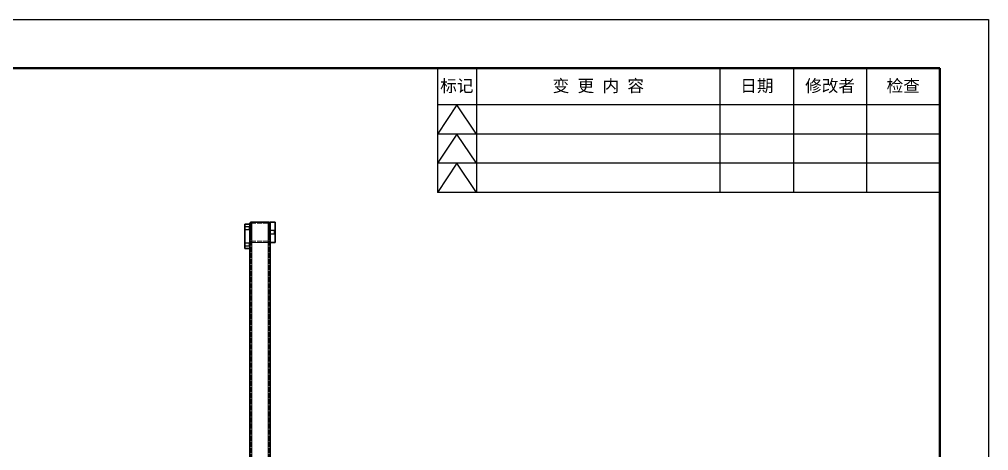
# Model space of a CAD drawing. Header units: millimetres. Extents: x -73083 to 81340, y -6859 to 6812.
# Drawn here: x -27057 to -24673, y -2871 to -1810 of the extents above; entities that cross this region are included whole.
import ezdxf

# ---------------------------------------------------------------- set-up
doc = ezdxf.new("R2010")
doc.units = ezdxf.units.MM
doc.linetypes.add('AM_ISO02W050', pattern=[7.5, 6, -1.5])
doc.linetypes.add('DASHED', pattern=[15, 12, -3])
doc.layers.add('A3', color=7, linetype='Continuous', plot=False)
for name, color, linetype, lineweight in [('AM_HID', 1, 'AM_ISO02W050', 25), ('AM_VIS', 7, 'Continuous', 50), ('SOLID LINE', 7, 'Continuous', 30)]:
    doc.layers.add(name, color=color, linetype=linetype, lineweight=lineweight)
doc.layers.add('title_frame', color=7, linetype='Continuous')
doc.styles.get("Standard").update_dxf_attribs({"font": 'romans.shx', "bigfont": 'bigfont.shx'})

msp = doc.modelspace()

# ---------------------------------------------------------------- linework, layer by layer
at = {"layer": 'A3', "linetype": 'Continuous'}
msp.add_lwpolyline([(-31801.16402, -1810.23226), (-24673.16402, -1810.23226), (-24673.16402, -6850.23226), (-31801.16402, -6850.23226)], close=True, dxfattribs=at)
at = {"layer": 'AM_HID', "linetype": 'DASHED', "lineweight": 13, "ltscale": 0.000394433}
for p, q in [((-26487.40382, -2311.74903), (-26487.41798, -2311.75599)), ((-26490.40382, -2313.74903), (-26490.41798, -2313.75599)), ((-26440.40382, -2313.74903), (-26440.41798, -2313.75599))]:
    msp.add_line(p, q, dxfattribs=at)
at = {"layer": 'AM_HID', "linetype": 'DASHED', "lineweight": 13}
for p, q in [((-26487.41798, -2311.75599), (-26443.41798, -2311.75599)), ((-26487.41798, -2311.75599), (-26487.41774, -2355.75574)), ((-26487.40382, -2311.74903), (-26443.40382, -2311.74903)), ((-26487.40382, -2311.74903), (-26487.40382, -2355.74915)), ((-26487.40334, -3011.73292), (-26487.40334, -2311.74903)), ((-26487.40334, -2311.74903), (-26443.40334, -2311.74903)), ((-26485.41798, -4928.75586), (-26485.41798, -2308.75599)), ((-26445.41798, -2308.75599), (-26485.41798, -2308.75599)), ((-26445.41798, -4928.75586), (-26445.41798, -2308.75599)), ((-26443.41798, -2311.75599), (-26443.41774, -2355.75574)), ((-26443.40382, -2311.74903), (-26443.40382, -2355.74915)), ((-26443.40334, -3011.73292), (-26443.40334, -2311.74903)), ((-26490.40382, -2353.74915), (-26490.40382, -2313.74903)), ((-26440.41408, -2358.73646), (-26440.41408, -2313.42432)), ((-26440.40382, -2313.74903), (-26440.40382, -2353.74915)), ((-26487.41774, -2355.75574), (-26443.41774, -2355.75574)), ((-26487.40382, -2355.74915), (-26443.40382, -2355.74915)), ((-26487.40358, -2355.74915), (-26443.40358, -2355.74915)), ((-26485.41798, -4928.75586), (-26485.41774, -2358.75574)), ((-26485.41774, -2358.75574), (-26445.41774, -2358.75574)), ((-26485.41603, -4928.75489), (-26485.41579, -2358.75489)), ((-26485.41603, -4928.75513), (-26485.41603, -2358.75501)), ((-26485.4092, -3633.74671), (-26485.4092, -2358.74586)), ((-26485.40871, -3633.74634), (-26485.40871, -2358.74549)), ((-26485.40553, -4928.75001), (-26485.40553, -2358.75013)), ((-26485.4048, -4928.75001), (-26485.4048, -2358.74988)), ((-26445.4048, -2358.74988), (-26485.4048, -2358.74988)), ((-26485.40382, -2358.74915), (-26445.40382, -2358.74915)), ((-26485.40382, -4928.74903), (-26485.40358, -2358.74915)), ((-26485.40358, -2358.74915), (-26445.40358, -2358.74915)), ((-26445.41798, -4928.75586), (-26445.41774, -2358.75574)), ((-26445.41603, -4928.75489), (-26445.41579, -2358.75489)), ((-26445.41603, -4928.75513), (-26445.41603, -2358.75501)), ((-26445.4092, -3633.74671), (-26445.4092, -2358.74586)), ((-26445.40871, -3633.74634), (-26445.40871, -2358.74549)), ((-26445.40553, -4928.75001), (-26445.40553, -2358.75013)), ((-26445.4048, -4928.75001), (-26445.4048, -2358.74988)), ((-26445.40382, -4928.74903), (-26445.40358, -2358.74915))]:
    msp.add_line(p, q, dxfattribs=at)
at = {"layer": 'AM_HID', "linetype": 'DASHED', "lineweight": 13, "ltscale": 0.00039992}
msp.add_line((-26485.40358, -2308.74903), (-26485.41798, -2308.75599), dxfattribs=at)
at = {"layer": 'AM_HID', "linetype": 'DASHED', "lineweight": 13, "ltscale": 0.25}
for p, q in [((-26502.41774, -2319.75586), (-26492.41774, -2319.75586)), ((-26502.41774, -2327.75586), (-26492.41774, -2327.75586)), ((-26502.41701, -2319.7555), (-26492.41701, -2319.7555)), ((-26502.41701, -2319.75562), (-26492.41701, -2319.75562)), ((-26502.41701, -2327.7555), (-26492.41701, -2327.7555)), ((-26502.41701, -2327.75562), (-26492.41701, -2327.75562)), ((-26502.41676, -2319.7555), (-26492.41676, -2319.7555)), ((-26502.41676, -2327.7555), (-26492.41676, -2327.7555)), ((-26502.41335, -2319.74109), (-26492.41335, -2319.74109)), ((-26502.41335, -2327.74109), (-26492.41335, -2327.74109)), ((-26502.4131, -2319.74097), (-26492.4131, -2319.74097)), ((-26502.4131, -2319.74109), (-26492.4131, -2319.74109)), ((-26502.4131, -2327.74097), (-26492.4131, -2327.74097)), ((-26502.4131, -2327.74109), (-26492.4131, -2327.74109)), ((-26502.41261, -2319.74085), (-26492.41261, -2319.74085)), ((-26502.41261, -2327.74085), (-26492.41261, -2327.74085)), ((-26502.40993, -2319.7522), (-26492.40993, -2319.7522)), ((-26502.40993, -2327.7522), (-26492.40993, -2327.7522)), ((-26502.4092, -2319.75184), (-26492.4092, -2319.75184)), ((-26502.4092, -2327.75184), (-26492.4092, -2327.75184)), ((-26502.40382, -2319.7494), (-26492.40382, -2319.7494)), ((-26502.40382, -2327.7494), (-26492.40382, -2327.7494)), ((-26502.40334, -2319.74903), (-26492.40334, -2319.74903)), ((-26502.40334, -2327.74903), (-26492.40334, -2327.74903)), ((-26440.4175, -2328.74), (-26430.4175, -2328.74)), ((-26440.4175, -2328.74012), (-26430.4175, -2328.74012)), ((-26440.41408, -2328.73707), (-26430.41408, -2328.73707)), ((-26440.41408, -2328.73719), (-26430.41408, -2328.73731)), ((-26440.4131, -2328.73621), (-26430.4131, -2328.73621)), ((-26440.4131, -2328.73646), (-26430.4131, -2328.73646)), ((-26440.41237, -2328.73523), (-26430.41237, -2328.73523)), ((-26440.41237, -2328.73548), (-26430.41237, -2328.73548)), ((-26502.41774, -2359.75586), (-26492.41774, -2359.75586)), ((-26502.41701, -2359.7555), (-26492.41701, -2359.7555)), ((-26502.41701, -2359.75562), (-26492.41701, -2359.75562)), ((-26502.41676, -2359.7555), (-26492.41676, -2359.7555)), ((-26502.41335, -2359.74109), (-26492.41335, -2359.74109)), ((-26502.4131, -2359.74097), (-26492.4131, -2359.74097)), ((-26502.4131, -2359.74109), (-26492.4131, -2359.74109)), ((-26502.41261, -2359.74085), (-26492.41261, -2359.74085)), ((-26502.40993, -2359.7522), (-26492.40993, -2359.7522)), ((-26502.4092, -2359.75184), (-26492.4092, -2359.75184)), ((-26502.40382, -2359.7494), (-26492.40382, -2359.7494)), ((-26502.40334, -2359.74903), (-26492.40334, -2359.74903)), ((-26440.4175, -2338.74), (-26430.4175, -2338.74)), ((-26440.4175, -2338.74012), (-26430.4175, -2338.74012)), ((-26440.41408, -2338.73707), (-26430.41408, -2338.73707)), ((-26440.41408, -2338.73719), (-26430.41408, -2338.73731)), ((-26440.4131, -2338.73621), (-26430.4131, -2338.73621)), ((-26440.4131, -2338.73646), (-26430.4131, -2338.73646)), ((-26440.41237, -2338.73523), (-26430.41237, -2338.73523)), ((-26440.41237, -2338.73548), (-26430.41237, -2338.73548)), ((-26502.41774, -2367.75586), (-26492.41774, -2367.75586)), ((-26502.41701, -2367.7555), (-26492.41701, -2367.7555)), ((-26502.41701, -2367.75562), (-26492.41701, -2367.75562)), ((-26502.41676, -2367.7555), (-26492.41676, -2367.7555)), ((-26502.41335, -2367.74109), (-26492.41335, -2367.74109)), ((-26502.4131, -2367.74097), (-26492.4131, -2367.74097)), ((-26502.4131, -2367.74109), (-26492.4131, -2367.74109)), ((-26502.41261, -2367.74085), (-26492.41261, -2367.74085)), ((-26502.40993, -2367.7522), (-26492.40993, -2367.7522)), ((-26502.4092, -2367.75184), (-26492.4092, -2367.75184)), ((-26502.40382, -2367.7494), (-26492.40382, -2367.7494)), ((-26502.40334, -2367.74903), (-26492.40334, -2367.74903))]:
    msp.add_line(p, q, dxfattribs=at)
at = {"layer": 'AM_HID', "linetype": 'DASHED', "lineweight": 13, "ltscale": 0.3}
for p, q in [((-26502.41774, -2320.43238), (-26490.41774, -2320.43238)), ((-26502.41774, -2327.07935), (-26490.41774, -2327.07935)), ((-26502.41701, -2320.43201), (-26490.41701, -2320.43201)), ((-26502.41701, -2320.43213), (-26490.41701, -2320.43213)), ((-26502.41701, -2327.07898), (-26490.41701, -2327.07898)), ((-26502.41701, -2327.07911), (-26490.41701, -2327.07911)), ((-26502.41676, -2320.43189), (-26490.41676, -2320.43189)), ((-26502.41676, -2327.07898), (-26490.41676, -2327.07898)), ((-26502.41335, -2320.41761), (-26490.41335, -2320.41761)), ((-26502.41335, -2327.06458), (-26490.41335, -2327.06458)), ((-26502.4131, -2320.41749), (-26490.4131, -2320.41749)), ((-26502.4131, -2320.41761), (-26490.4131, -2320.41761)), ((-26502.4131, -2327.06446), (-26490.4131, -2327.06446)), ((-26502.4131, -2327.06458), (-26490.4131, -2327.06458)), ((-26502.41261, -2320.41724), (-26490.41261, -2320.41724)), ((-26502.41261, -2327.06434), (-26490.41261, -2327.06434)), ((-26502.40993, -2320.42872), (-26490.40993, -2320.42872)), ((-26502.40993, -2327.07569), (-26490.40993, -2327.07569)), ((-26502.4092, -2320.42835), (-26490.4092, -2320.42835)), ((-26502.4092, -2327.07532), (-26490.4092, -2327.07532)), ((-26502.40382, -2320.42579), (-26490.40382, -2320.42579)), ((-26502.40382, -2327.07288), (-26490.40382, -2327.07288)), ((-26502.40334, -2320.42554), (-26490.40334, -2320.42554)), ((-26502.40334, -2327.07252), (-26490.40334, -2327.07252)), ((-26440.4175, -2329.55189), (-26428.4175, -2329.55189)), ((-26440.4175, -2329.55213), (-26428.4175, -2329.55213)), ((-26440.41408, -2329.54908), (-26428.41408, -2329.54908)), ((-26440.41408, -2329.5492), (-26428.41408, -2329.5492)), ((-26440.4131, -2329.54822), (-26428.4131, -2329.54822)), ((-26440.4131, -2329.54847), (-26428.4131, -2329.54847)), ((-26440.41237, -2329.54725), (-26428.41237, -2329.54725)), ((-26440.41237, -2329.54737), (-26428.41237, -2329.54749)), ((-26440.4175, -2337.92798), (-26428.4175, -2337.92798)), ((-26440.4175, -2337.92811), (-26428.4175, -2337.92811)), ((-26440.41408, -2337.92505), (-26428.41408, -2337.92505)), ((-26440.41408, -2337.9253), (-26428.41408, -2337.9253)), ((-26440.4131, -2337.9242), (-26428.4131, -2337.9242)), ((-26440.4131, -2337.92444), (-26428.4131, -2337.92444)), ((-26440.41237, -2337.92322), (-26428.41237, -2337.92322)), ((-26440.41237, -2337.92347), (-26428.41237, -2337.92347)), ((-26502.41774, -2360.43238), (-26490.41774, -2360.43238)), ((-26502.41774, -2367.07935), (-26490.41774, -2367.07935)), ((-26502.41701, -2360.43201), (-26490.41701, -2360.43201)), ((-26502.41701, -2360.43213), (-26490.41701, -2360.43213)), ((-26502.41701, -2367.07898), (-26490.41701, -2367.07898)), ((-26502.41701, -2367.07911), (-26490.41701, -2367.07911)), ((-26502.41676, -2360.43189), (-26490.41676, -2360.43189)), ((-26502.41676, -2367.07898), (-26490.41676, -2367.07898)), ((-26502.41335, -2360.41761), (-26490.41335, -2360.41761)), ((-26502.41335, -2367.06458), (-26490.41335, -2367.06458)), ((-26502.4131, -2360.41749), (-26490.4131, -2360.41749)), ((-26502.4131, -2360.41761), (-26490.4131, -2360.41761)), ((-26502.4131, -2367.06446), (-26490.4131, -2367.06446)), ((-26502.4131, -2367.06458), (-26490.4131, -2367.06458)), ((-26502.41261, -2360.41724), (-26490.41261, -2360.41724)), ((-26502.41261, -2367.06434), (-26490.41261, -2367.06434)), ((-26502.40993, -2360.42872), (-26490.40993, -2360.42872)), ((-26502.40993, -2367.07569), (-26490.40993, -2367.07569)), ((-26502.4092, -2360.42835), (-26490.4092, -2360.42835)), ((-26502.4092, -2367.07532), (-26490.4092, -2367.07532)), ((-26502.40382, -2360.42579), (-26490.40382, -2360.42579)), ((-26502.40382, -2367.07288), (-26490.40382, -2367.07288)), ((-26502.40334, -2360.42554), (-26490.40334, -2360.42554)), ((-26502.40334, -2367.07252), (-26490.40334, -2367.07252))]:
    msp.add_line(p, q, dxfattribs=at)
at = {"layer": 'AM_HID', "linetype": 'DASHED', "lineweight": 13, "ltscale": 0.033823}
for p, q in [((-26491.24611, -2320.43238), (-26492.41774, -2319.75586)), ((-26491.24611, -2327.07935), (-26492.41774, -2327.75586)), ((-26491.24538, -2320.43213), (-26492.41701, -2319.75562)), ((-26491.24538, -2327.07911), (-26492.41701, -2327.75562)), ((-26491.24513, -2327.07898), (-26492.41676, -2327.7555)), ((-26491.24172, -2320.41761), (-26492.41335, -2319.74109)), ((-26491.24172, -2327.06458), (-26492.41335, -2327.74109)), ((-26491.24147, -2320.41761), (-26492.4131, -2319.74109)), ((-26491.24147, -2327.06458), (-26492.4131, -2327.74109)), ((-26491.24098, -2327.06434), (-26492.41261, -2327.74085)), ((-26491.2383, -2320.42872), (-26492.40993, -2319.7522)), ((-26491.2383, -2327.07569), (-26492.40993, -2327.7522)), ((-26491.23757, -2320.42835), (-26492.4092, -2319.75184)), ((-26491.23757, -2327.07532), (-26492.4092, -2327.75184)), ((-26491.23171, -2320.42554), (-26492.40334, -2319.74903)), ((-26491.23171, -2327.07252), (-26492.40334, -2327.74903)), ((-26491.24611, -2360.43238), (-26492.41774, -2359.75586)), ((-26491.24538, -2360.43213), (-26492.41701, -2359.75562)), ((-26491.24172, -2360.41761), (-26492.41335, -2359.74109)), ((-26491.24147, -2360.41761), (-26492.4131, -2359.74109)), ((-26491.2383, -2360.42872), (-26492.40993, -2359.7522)), ((-26491.23757, -2360.42835), (-26492.4092, -2359.75184)), ((-26491.23171, -2360.42554), (-26492.40334, -2359.74903)), ((-26491.24611, -2367.07935), (-26492.41774, -2367.75586)), ((-26491.24538, -2367.07911), (-26492.41701, -2367.75562)), ((-26491.24513, -2367.07898), (-26492.41676, -2367.7555)), ((-26491.24172, -2367.06458), (-26492.41335, -2367.74109)), ((-26491.24147, -2367.06458), (-26492.4131, -2367.74109)), ((-26491.24098, -2367.06434), (-26492.41261, -2367.74085)), ((-26491.2383, -2367.07569), (-26492.40993, -2367.7522)), ((-26491.23757, -2367.07532), (-26492.4092, -2367.75184)), ((-26491.23171, -2367.07252), (-26492.40334, -2367.74903))]:
    msp.add_line(p, q, dxfattribs=at)
at = {"layer": 'AM_HID', "linetype": 'DASHED', "lineweight": 13, "ltscale": 0.033828}
for p, q in [((-26491.24513, -2320.43201), (-26492.41701, -2319.7555)), ((-26491.24513, -2327.07898), (-26492.41701, -2327.7555)), ((-26491.24123, -2320.41749), (-26492.4131, -2319.74097)), ((-26491.24123, -2327.06446), (-26492.4131, -2327.74097)), ((-26491.24513, -2360.43201), (-26492.41701, -2359.7555)), ((-26491.24123, -2360.41749), (-26492.4131, -2359.74097)), ((-26491.24513, -2367.07898), (-26492.41701, -2367.7555)), ((-26491.24123, -2367.06446), (-26492.4131, -2367.74097))]:
    msp.add_line(p, q, dxfattribs=at)
at = {"layer": 'AM_HID', "linetype": 'DASHED', "lineweight": 13, "ltscale": 0.033821}
for p, q in [((-26491.24513, -2320.43189), (-26492.41676, -2319.7555)), ((-26491.24098, -2320.41724), (-26492.41261, -2319.74085)), ((-26491.24513, -2360.43189), (-26492.41676, -2359.7555)), ((-26491.24098, -2360.41724), (-26492.41261, -2359.74085))]:
    msp.add_line(p, q, dxfattribs=at)
at = {"layer": 'AM_HID', "linetype": 'DASHED', "lineweight": 13, "ltscale": 0.033816}
for p, q in [((-26491.23244, -2320.42579), (-26492.40382, -2319.7494)), ((-26491.23244, -2360.42579), (-26492.40382, -2359.7494))]:
    msp.add_line(p, q, dxfattribs=at)
at = {"layer": 'AM_HID', "linetype": 'DASHED', "lineweight": 13, "ltscale": 0.033818}
for p, q in [((-26491.23244, -2327.07288), (-26492.40382, -2327.7494)), ((-26491.23244, -2367.07288), (-26492.40382, -2367.7494))]:
    msp.add_line(p, q, dxfattribs=at)
at = {"layer": 'AM_HID', "linetype": 'DASHED', "lineweight": 13, "ltscale": 0.147943}
for p, q in [((-26492.40334, -2325.66675), (-26492.40334, -2319.74903)), ((-26492.40334, -2327.74903), (-26492.40334, -2321.8313)), ((-26492.40334, -2365.66675), (-26492.40334, -2359.74903)), ((-26492.40334, -2367.74903), (-26492.40334, -2361.8313))]:
    msp.add_line(p, q, dxfattribs=at)
at = {"layer": 'AM_HID', "linetype": 'DASHED', "lineweight": 13, "ltscale": 0.000363159}
msp.add_line((-26490.41798, -2313.74146), (-26490.41798, -2313.75599), dxfattribs=at)
at = {"layer": 'AM_HID', "linetype": 'DASHED', "lineweight": 13, "ltscale": 0.000286865}
msp.add_line((-26490.41261, -2313.74073), (-26490.41261, -2313.7522), dxfattribs=at)
at = {"layer": 'AM_HID', "linetype": 'DASHED', "lineweight": 13, "ltscale": 0.0406}
for p, q in [((-26429.011, -2329.55189), (-26430.4175, -2328.74)), ((-26429.00758, -2329.5492), (-26430.41408, -2328.73731))]:
    msp.add_line(p, q, dxfattribs=at)
at = {"layer": 'AM_HID', "linetype": 'DASHED', "lineweight": 13, "ltscale": 0.040596}
for p, q in [((-26429.01125, -2329.55213), (-26430.4175, -2328.74012)), ((-26429.01125, -2337.92811), (-26430.4175, -2338.74012))]:
    msp.add_line(p, q, dxfattribs=at)
at = {"layer": 'AM_HID', "linetype": 'DASHED', "lineweight": 13, "ltscale": 0.184927}
for p, q in [((-26430.41408, -2336.13416), (-26430.41408, -2328.73707)), ((-26430.41408, -2338.73707), (-26430.41408, -2331.33997))]:
    msp.add_line(p, q, dxfattribs=at)
at = {"layer": 'AM_HID', "linetype": 'DASHED', "lineweight": 13, "ltscale": 0.040602}
for p, q in [((-26429.00758, -2329.54908), (-26430.41408, -2328.73707)), ((-26429.00661, -2329.54822), (-26430.4131, -2328.73621)), ((-26429.00661, -2329.54847), (-26430.4131, -2328.73646)), ((-26429.00588, -2329.54725), (-26430.41237, -2328.73523)), ((-26429.00588, -2329.54749), (-26430.41237, -2328.73548)), ((-26429.011, -2337.92798), (-26430.4175, -2338.74)), ((-26429.00758, -2337.92505), (-26430.41408, -2338.73707)), ((-26429.00758, -2337.9253), (-26430.41408, -2338.73731)), ((-26429.00661, -2337.9242), (-26430.4131, -2338.73621)), ((-26429.00661, -2337.92444), (-26430.4131, -2338.73646)), ((-26429.00588, -2337.92322), (-26430.41237, -2338.73523)), ((-26429.00588, -2337.92347), (-26430.41237, -2338.73548))]:
    msp.add_line(p, q, dxfattribs=at)
at = {"layer": 'AM_HID', "linetype": 'DASHED', "lineweight": 13, "ltscale": 0.000384957}
for p, q in [((-26490.40382, -2353.74915), (-26490.41774, -2353.75574)), ((-26487.40382, -2355.74915), (-26487.41774, -2355.75574)), ((-26440.40382, -2353.74915), (-26440.41774, -2353.75574))]:
    msp.add_line(p, q, dxfattribs=at)
at = {"layer": 'AM_HID', "linetype": 'DASHED', "lineweight": 13, "ltscale": 0.125}
for p, q in [((-26490.4048, -2358.74988), (-26485.4048, -2358.74988)), ((-26445.4048, -2358.74988), (-26440.4048, -2358.74988))]:
    msp.add_line(p, q, dxfattribs=at)
at = {"layer": 'AM_HID', "linetype": 'DASHED', "lineweight": 13, "ltscale": 0.074765}
msp.add_line((-26487.41774, -2358.74634), (-26487.41774, -2355.75574), dxfattribs=at)
at = {"layer": 'AM_HID', "linetype": 'DASHED', "lineweight": 13, "ltscale": 0.074985}
msp.add_line((-26443.41774, -2358.75513), (-26443.41774, -2355.75574), dxfattribs=at)
at = {"layer": 'AM_HID', "linetype": 'DASHED', "lineweight": 13, "ltscale": 0.000268555}
msp.add_line((-26440.40334, -2358.73646), (-26440.41408, -2358.73646), dxfattribs=at)
at = {"layer": 'AM_HID', "linetype": 'DASHED', "lineweight": 13}
for centre, radius, start, end in [((-26485.41798, -2313.75599), 5.00011, 90.00018692, 107.92723417), ((-26445.41798, -2313.75599), 5.00003, 0.00052573, 89.99999567), ((-26485.41774, -2353.75574), 5.00003, 180.00052775, 269.99999067), ((-26485.41066, -2353.75245), 5, 179.96171497, 270.07917305), ((-26485.40358, -2353.74915), 4.99997, 179.99951324, 269.99996334), ((-26445.41774, -2353.75586), 4.99996, 269.9998404, 0.00030685), ((-26445.41066, -2353.75245), 5, 270.07917305, 0.0381736), ((-26445.40358, -2353.74915), 5.00005, 270.00019557, 359.99965086)]:
    msp.add_arc(centre, radius, start, end, dxfattribs=at)
at = {"layer": 'AM_VIS', "linetype": 'Continuous'}
for p, q in [((-31501.16402, -1930.23226), (-24793.16402, -1930.23226)), ((-24793.16402, -1930.23226), (-24793.16402, -6730.23226))]:
    msp.add_line(p, q, dxfattribs=at)
at = {"layer": 'AM_VIS', "lineweight": 35}
for p, q in [((-26445.40358, -2308.74903), (-26485.40358, -2308.74903)), ((-26445.40334, -2308.74903), (-26485.40334, -2308.74903)), ((-26428.41408, -2358.73658), (-26428.41408, -2308.73658)), ((-26502.40334, -2373.74903), (-26502.40334, -2313.74903)), ((-26490.40334, -3013.73292), (-26490.40334, -2313.74903)), ((-26490.40334, -2373.74903), (-26490.40334, -2313.74903)), ((-26440.40334, -3013.52491), (-26440.40334, -2313.74903))]:
    msp.add_line(p, q, dxfattribs=at)
at = {"layer": 'AM_VIS', "lineweight": 13}
for p, q in [((-26485.40334, -3008.73292), (-26485.40334, -2308.74903)), ((-26445.40334, -3008.73292), (-26445.40334, -2308.74903))]:
    msp.add_line(p, q, dxfattribs=at)
at = {"layer": 'AM_VIS', "lineweight": 35, "ltscale": 0.3}
for p, q in [((-26428.41408, -2308.73658), (-26440.41408, -2308.73646)), ((-26502.40334, -2313.74903), (-26490.40334, -2313.74903)), ((-26502.40334, -2373.74903), (-26490.40334, -2373.74903))]:
    msp.add_line(p, q, dxfattribs=at)
at = {"layer": 'AM_VIS', "lineweight": 35, "ltscale": 0.117197}
msp.add_line((-26440.41408, -2313.42432), (-26440.41408, -2308.73646), dxfattribs=at)
at = {"layer": 'AM_VIS', "lineweight": 35, "ltscale": 0.000286865}
msp.add_line((-26502.41261, -2313.74073), (-26502.41261, -2313.7522), dxfattribs=at)
at = {"layer": 'AM_VIS', "lineweight": 35, "ltscale": 0.299731}
msp.add_line((-26428.41408, -2358.73658), (-26440.40334, -2358.73646), dxfattribs=at)
at = {"layer": 'AM_VIS', "lineweight": 35}
for centre, radius, start, end in [((-26485.41798, -2313.75586), 4.99995, 107.92739809, 179.83509692), ((-26485.41066, -2313.75245), 5, 89.91758261, 179.96041723), ((-26485.40334, -2313.74903), 5.00005, 90.00019375, 179.99964984), ((-26445.41066, -2313.75245), 5, 0.03946037, 89.91758261), ((-26445.40334, -2313.74903), 4.99997, 359.99950927, 89.99996835)]:
    msp.add_arc(centre, radius, start, end, dxfattribs=at)
at = {"layer": 'title_frame', "linetype": 'Continuous'}
for p, q in [((-26029.16402, -1930.23226), (-26029.16402, -2236.23226)), ((-25933.16402, -1930.23226), (-25933.16402, -2236.23226)), ((-25333.16402, -2236.23226), (-25333.16402, -1930.23226)), ((-25153.16402, -1930.23226), (-25153.16402, -2236.23226)), ((-24973.16402, -1930.23226), (-24973.16402, -2236.23226)), ((-24793.16402, -2020.23226), (-26029.16402, -2020.23226)), ((-25981.16402, -2020.23226), (-26029.16402, -2092.23226)), ((-25933.16402, -2092.23226), (-25981.16402, -2020.23226)), ((-24793.16402, -2092.23226), (-26029.16402, -2092.23226)), ((-25981.16402, -2092.23226), (-26029.16402, -2164.23226)), ((-25933.16402, -2164.23226), (-25981.16402, -2092.23226)), ((-24793.16402, -2164.23226), (-26029.16402, -2164.23226)), ((-25981.16402, -2164.23226), (-26029.16402, -2236.23226)), ((-25933.16402, -2236.23226), (-25981.16402, -2164.23226)), ((-24793.16402, -2236.23226), (-26029.16402, -2236.23226))]:
    msp.add_line(p, q, dxfattribs=at)

# ---------------------------------------------------------------- texts
at = {"layer": 'SOLID LINE', "ltscale": 0.5, "char_height": 30, "attachment_point": 5}
for s, insert, width in [('\\pt180;{\\fSimHei|b0|i0|c134|p2;\\C3;标记}', (-25981.16402, -1975.23226), 96), ('\\pt180;{\\fSimHei|b0|i0|c134|p2;\\C3;变 更 内 容}', (-25633.16402, -1975.23226), 600), ('\\pt180;{\\fSimHei|b0|i0|c134|p2;\\C3;日期}', (-25243.16402, -1975.23226), 180), ('\\pt180;{\\fSimHei|b0|i0|c134|p2;\\C3;修改者}', (-25063.16402, -1975.23226), 180), ('\\pt180;{\\fSimHei|b0|i0|c134|p2;\\C3;检查}', (-24883.16402, -1975.23226), 180)]:
    msp.add_mtext(s, dxfattribs=dict(at, insert=insert, width=width))

doc.saveas('drawing.dxf')
